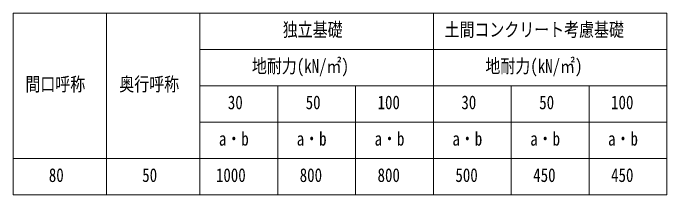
# Model space of a CAD drawing. Units: millimetres, scale not verified. Extents: x -16820 to 16820, y -11880 to 11880.
# Drawn here: x -1410 to 4890, y -2115 to -365 of the extents above; entities that cross this region are included whole.
import ezdxf
from ezdxf.enums import TextEntityAlignment as Align

# ---------------------------------------------------------------- set-up
doc = ezdxf.new("R2010")
doc.units = ezdxf.units.MM
doc.header["$LTSCALE"] = 60
doc.layers.add('0-1_TABLE1', color=7, linetype='Continuous', lineweight=18)
doc.styles.add('ＭＳ ゴシック', font='')
doc.styles.get('ＭＳ ゴシック').set_extended_font_data('MS Gothic')

msp = doc.modelspace()

# ---------------------------------------------------------------- linework, layer by layer
at = {"layer": '0-1_TABLE1'}
for p, q in [((-1409.92, -365.2), (4890.08, -365.2)), ((-1409.92, -365.2), (-1409.92, -2115.2)), ((-509.92, -365.2), (-509.92, -2115.2)), ((390.08, -365.2), (390.08, -2115.2)), ((2640.08, -365.2), (2640.08, -2115.2)), ((390.08, -715.2), (4890.08, -715.2)), ((390.08, -1065.2), (4890.08, -1065.2)), ((1140.08, -1065.2), (1140.08, -2115.2)), ((1890.08, -1065.2), (1890.08, -2115.2)), ((3390.08, -1065.2), (3390.08, -2115.2)), ((4140.08, -1065.2), (4140.08, -2115.2)), ((390.08, -1415.2), (4890.08, -1415.2)), ((-1409.92, -1765.2), (4890.08, -1765.2)), ((-1409.92, -2115.2), (4890.08, -2115.2))]:
    msp.add_line(p, q, dxfattribs=at)
msp.add_lwpolyline([(4890.08, -365.2), (4890.08, -1065.2), (4890.08, -2115.2)], dxfattribs=at)

# ---------------------------------------------------------------- texts
at = {"layer": '0-1_TABLE1', "style": 'ＭＳ ゴシック', "width": 0.8}
for s, p in [('独立基礎', (1188.68, -630.2)), ('土間コンクリート考慮基礎', (2747.48, -630.2)), ('地耐力(kN/㎡)', (891.08, -980.2)), ('地耐力(kN/㎡)', (3141.08, -980.2)), ('間口呼称', (-1291.12, -1155.2)), ('奥行呼称', (-386.32, -1155.2)), ('30', (659.48, -1330.2)), ('50', (1409.48, -1330.2)), ('100', (2101.88, -1330.2)), ('30', (2909.48, -1330.2)), ('50', (3659.48, -1330.2)), ('100', (4351.88, -1330.2)), ('a・b', (573.08, -1680.2)), ('a・b', (1323.08, -1680.2)), ('a・b', (2073.08, -1680.2)), ('a・b', (2823.08, -1680.2)), ('a・b', (3573.08, -1680.2)), ('a・b', (4323.08, -1680.2)), ('80', (-1065.52, -2030.2)), ('50', (-165.52, -2030.2)), ('1000', (544.28, -2030.2)), ('800', (1351.88, -2030.2)), ('800', (2101.88, -2030.2)), ('500', (2851.88, -2030.2)), ('450', (3601.88, -2030.2)), ('450', (4351.88, -2030.2))]:
    msp.add_text(s, height=132, dxfattribs=at).set_placement(p, align=Align.BOTTOM_LEFT)

doc.saveas('drawing.dxf')
